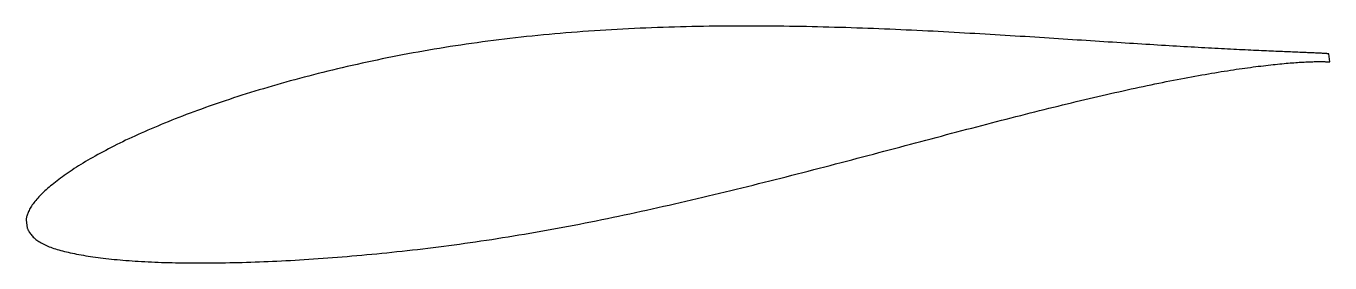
# Model space of a CAD drawing. Header units: metres. Extents: x -30.9 to 62.7, y -6.6 to 10.4.
import ezdxf

# ---------------------------------------------------------------- set-up
doc = ezdxf.new("R2010")
doc.units = ezdxf.units.M

msp = doc.modelspace()

# ---------------------------------------------------------------- linework, layer by layer
msp.add_lwpolyline([(62.588, 8.385), (62.586, 8.385), (62.581, 8.386), (62.571, 8.388), (62.558, 8.389), (62.542, 8.391), (62.522, 8.393), (62.498, 8.396), (62.47, 8.398), (62.439, 8.401), (62.405, 8.403), (62.366, 8.406), (62.324, 8.409), (62.279, 8.412), (62.23, 8.415), (62.177, 8.418), (62.121, 8.421), (62.061, 8.425), (61.997, 8.428), (61.93, 8.432), (61.859, 8.435), (61.785, 8.439), (61.707, 8.442), (61.626, 8.446), (61.541, 8.45), (61.452, 8.454), (61.36, 8.458), (61.265, 8.462), (61.166, 8.466), (61.063, 8.471), (60.957, 8.475), (60.847, 8.48), (60.734, 8.485), (60.617, 8.489), (60.497, 8.494), (60.373, 8.499), (60.246, 8.505), (60.116, 8.51), (59.982, 8.515), (59.844, 8.521), (59.703, 8.527), (59.559, 8.533), (59.411, 8.539), (59.26, 8.545), (59.106, 8.552), (58.948, 8.558), (58.786, 8.565), (58.622, 8.572), (58.454, 8.579), (58.282, 8.587), (58.108, 8.594), (57.93, 8.602), (57.749, 8.61), (57.564, 8.619), (57.376, 8.627), (57.185, 8.636), (56.991, 8.645), (56.793, 8.654), (56.593, 8.664), (56.389, 8.674), (56.182, 8.684), (55.971, 8.695), (55.758, 8.705), (55.541, 8.716), (55.322, 8.727), (55.099, 8.739), (54.873, 8.751), (54.644, 8.763), (54.412, 8.775), (54.177, 8.788), (53.939, 8.801), (53.697, 8.815), (53.453, 8.828), (53.206, 8.842), (52.956, 8.856), (52.703, 8.871), (52.448, 8.885), (52.189, 8.9), (51.927, 8.916), (51.663, 8.931), (51.395, 8.947), (51.125, 8.963), (50.853, 8.98), (50.577, 8.996), (50.298, 9.013), (50.017, 9.031), (49.734, 9.048), (49.447, 9.066), (49.158, 9.084), (48.866, 9.102), (48.572, 9.12), (48.275, 9.139), (47.975, 9.158), (47.673, 9.177), (47.368, 9.197), (47.061, 9.216), (46.752, 9.236), (46.44, 9.256), (46.125, 9.277), (45.808, 9.297), (45.489, 9.318), (45.168, 9.339), (44.844, 9.36), (44.517, 9.381), (44.189, 9.402), (43.858, 9.423), (43.525, 9.445), (43.19, 9.467), (42.853, 9.489), (42.513, 9.511), (42.172, 9.532), (41.828, 9.554), (41.482, 9.577), (41.135, 9.599), (40.785, 9.621), (40.433, 9.643), (40.08, 9.665), (39.724, 9.687), (39.367, 9.709), (39.007, 9.731), (38.646, 9.753), (38.283, 9.775), (37.919, 9.796), (37.552, 9.818), (37.184, 9.839), (36.814, 9.86), (36.443, 9.882), (36.07, 9.903), (35.695, 9.923), (35.319, 9.944), (34.941, 9.964), (34.562, 9.984), (34.181, 10.004), (33.799, 10.023), (33.415, 10.042), (33.03, 10.061), (32.644, 10.079), (32.256, 10.097), (31.868, 10.115), (31.478, 10.132), (31.086, 10.149), (30.694, 10.166), (30.3, 10.182), (29.905, 10.197), (29.509, 10.212), (29.113, 10.227), (28.715, 10.241), (28.316, 10.255), (27.916, 10.268), (27.515, 10.28), (27.113, 10.291), (26.711, 10.303), (26.307, 10.313), (25.903, 10.323), (25.498, 10.332), (25.093, 10.34), (24.687, 10.348), (24.28, 10.355), (23.872, 10.362), (23.464, 10.367), (23.055, 10.372), (22.646, 10.375), (22.236, 10.379), (21.826, 10.382), (21.415, 10.383), (21.004, 10.384), (20.593, 10.384), (20.181, 10.383), (19.769, 10.381), (19.357, 10.378), (18.944, 10.375), (18.531, 10.37), (18.118, 10.365), (17.705, 10.359), (17.292, 10.351), (16.879, 10.343), (16.466, 10.334), (16.053, 10.323), (15.639, 10.312), (15.226, 10.3), (14.813, 10.287), (14.401, 10.272), (13.988, 10.257), (13.575, 10.241), (13.163, 10.223), (12.751, 10.205), (12.339, 10.185), (11.928, 10.164), (11.517, 10.142), (11.106, 10.118), (10.696, 10.094), (10.287, 10.068), (9.878, 10.041), (9.469, 10.013), (9.061, 9.984), (8.654, 9.954), (8.247, 9.922), (7.841, 9.889), (7.435, 9.855), (7.03, 9.82), (6.626, 9.783), (6.223, 9.745), (5.821, 9.706), (5.419, 9.665), (5.019, 9.624), (4.619, 9.581), (4.221, 9.536), (3.823, 9.49), (3.426, 9.443), (3.03, 9.395), (2.636, 9.345), (2.242, 9.294), (1.85, 9.242), (1.459, 9.189), (1.069, 9.134), (0.68, 9.078), (0.293, 9.021), (-0.094, 8.962), (-0.478, 8.903), (-0.862, 8.842), (-1.244, 8.78), (-1.625, 8.716), (-2.004, 8.651), (-2.382, 8.585), (-2.759, 8.518), (-3.134, 8.45), (-3.507, 8.381), (-3.879, 8.31), (-4.249, 8.239), (-4.618, 8.166), (-4.985, 8.092), (-5.35, 8.018), (-5.714, 7.942), (-6.076, 7.866), (-6.436, 7.788), (-6.795, 7.71), (-7.151, 7.63), (-7.506, 7.55), (-7.859, 7.469), (-8.21, 7.387), (-8.559, 7.304), (-8.907, 7.221), (-9.252, 7.136), (-9.596, 7.051), (-9.937, 6.966), (-10.277, 6.879), (-10.614, 6.792), (-10.949, 6.704), (-11.283, 6.616), (-11.614, 6.526), (-11.943, 6.437), (-12.27, 6.346), (-12.594, 6.255), (-12.917, 6.163), (-13.237, 6.071), (-13.555, 5.978), (-13.871, 5.884), (-14.184, 5.79), (-14.495, 5.695), (-14.804, 5.6), (-15.11, 5.505), (-15.414, 5.408), (-15.716, 5.312), (-16.015, 5.215), (-16.311, 5.117), (-16.606, 5.019), (-16.897, 4.92), (-17.186, 4.821), (-17.473, 4.722), (-17.757, 4.622), (-18.039, 4.523), (-18.317, 4.423), (-18.594, 4.322), (-18.867, 4.221), (-19.138, 4.12), (-19.407, 4.019), (-19.672, 3.917), (-19.935, 3.816), (-20.195, 3.714), (-20.453, 3.612), (-20.707, 3.509), (-20.959, 3.407), (-21.208, 3.304), (-21.454, 3.202), (-21.697, 3.099), (-21.938, 2.996), (-22.176, 2.893), (-22.41, 2.791), (-22.642, 2.688), (-22.871, 2.585), (-23.097, 2.481), (-23.32, 2.378), (-23.54, 2.276), (-23.757, 2.173), (-23.97, 2.07), (-24.181, 1.967), (-24.389, 1.864), (-24.594, 1.762), (-24.796, 1.659), (-24.995, 1.557), (-25.19, 1.454), (-25.382, 1.352), (-25.572, 1.25), (-25.758, 1.148), (-25.941, 1.046), (-26.121, 0.945), (-26.297, 0.843), (-26.471, 0.742), (-26.641, 0.641), (-26.808, 0.54), (-26.972, 0.439), (-27.132, 0.338), (-27.289, 0.238), (-27.443, 0.139), (-27.594, 0.039), (-27.742, -0.06), (-27.886, -0.158), (-28.027, -0.256), (-28.164, -0.354), (-28.298, -0.45), (-28.429, -0.547), (-28.557, -0.642), (-28.681, -0.737), (-28.802, -0.831), (-28.92, -0.924), (-29.034, -1.016), (-29.145, -1.108), (-29.253, -1.199), (-29.357, -1.289), (-29.458, -1.378), (-29.556, -1.467), (-29.65, -1.554), (-29.741, -1.642), (-29.828, -1.728), (-29.912, -1.813), (-29.992, -1.898), (-30.069, -1.982), (-30.143, -2.066), (-30.213, -2.148), (-30.279, -2.23), (-30.343, -2.312), (-30.402, -2.392), (-30.459, -2.472), (-30.511, -2.551), (-30.561, -2.63), (-30.606, -2.707), (-30.649, -2.783), (-30.688, -2.858), (-30.723, -2.931), (-30.755, -3.003), (-30.784, -3.073), (-30.81, -3.142), (-30.832, -3.208), (-30.851, -3.271), (-30.866, -3.331), (-30.879, -3.387), (-30.889, -3.436), (-30.896, -3.479), (-30.901, -3.511), (-30.903, -3.532), (-30.827, -4.13), (-30.825, -4.134), (-30.817, -4.148), (-30.805, -4.17), (-30.788, -4.202), (-30.766, -4.247), (-30.74, -4.299), (-30.709, -4.355), (-30.674, -4.414), (-30.635, -4.475), (-30.593, -4.535), (-30.547, -4.596), (-30.498, -4.657), (-30.445, -4.716), (-30.388, -4.775), (-30.328, -4.832), (-30.265, -4.888), (-30.198, -4.944), (-30.128, -4.997), (-30.055, -5.05), (-29.978, -5.101), (-29.897, -5.152), (-29.814, -5.2), (-29.727, -5.248), (-29.636, -5.295), (-29.542, -5.34), (-29.445, -5.384), (-29.344, -5.427), (-29.24, -5.469), (-29.133, -5.51), (-29.022, -5.55), (-28.908, -5.588), (-28.79, -5.626), (-28.669, -5.663), (-28.545, -5.699), (-28.417, -5.735), (-28.286, -5.77), (-28.152, -5.803), (-28.014, -5.837), (-27.873, -5.87), (-27.729, -5.902), (-27.581, -5.934), (-27.43, -5.965), (-27.276, -5.996), (-27.118, -6.027), (-26.957, -6.056), (-26.793, -6.085), (-26.626, -6.114), (-26.455, -6.142), (-26.281, -6.169), (-26.104, -6.196), (-25.924, -6.221), (-25.74, -6.247), (-25.554, -6.271), (-25.364, -6.295), (-25.171, -6.318), (-24.975, -6.34), (-24.776, -6.361), (-24.574, -6.381), (-24.368, -6.401), (-24.16, -6.42), (-23.949, -6.438), (-23.735, -6.455), (-23.517, -6.471), (-23.297, -6.487), (-23.074, -6.502), (-22.848, -6.516), (-22.618, -6.529), (-22.386, -6.541), (-22.151, -6.553), (-21.914, -6.564), (-21.673, -6.574), (-21.429, -6.584), (-21.183, -6.593), (-20.934, -6.601), (-20.682, -6.608), (-20.427, -6.614), (-20.17, -6.62), (-19.909, -6.625), (-19.646, -6.629), (-19.381, -6.632), (-19.112, -6.634), (-18.841, -6.636), (-18.568, -6.637), (-18.292, -6.637), (-18.013, -6.637), (-17.732, -6.635), (-17.448, -6.633), (-17.161, -6.63), (-16.872, -6.626), (-16.581, -6.622), (-16.287, -6.616), (-15.991, -6.61), (-15.692, -6.603), (-15.391, -6.595), (-15.088, -6.586), (-14.782, -6.577), (-14.474, -6.566), (-14.164, -6.555), (-13.851, -6.542), (-13.536, -6.529), (-13.219, -6.515), (-12.9, -6.5), (-12.579, -6.484), (-12.255, -6.468), (-11.93, -6.45), (-11.602, -6.432), (-11.272, -6.412), (-10.94, -6.392), (-10.606, -6.37), (-10.271, -6.348), (-9.933, -6.325), (-9.593, -6.301), (-9.252, -6.275), (-8.908, -6.249), (-8.563, -6.223), (-8.216, -6.195), (-7.867, -6.166), (-7.516, -6.136), (-7.164, -6.105), (-6.81, -6.073), (-6.454, -6.041), (-6.097, -6.007), (-5.737, -5.972), (-5.377, -5.937), (-5.014, -5.901), (-4.651, -5.863), (-4.285, -5.824), (-3.919, -5.785), (-3.55, -5.744), (-3.181, -5.703), (-2.81, -5.66), (-2.437, -5.616), (-2.063, -5.571), (-1.688, -5.525), (-1.312, -5.478), (-0.935, -5.429), (-0.556, -5.38), (-0.176, -5.329), (0.205, -5.277), (0.587, -5.224), (0.971, -5.17), (1.355, -5.115), (1.74, -5.058), (2.127, -5), (2.514, -4.941), (2.902, -4.881), (3.291, -4.82), (3.681, -4.757), (4.072, -4.693), (4.464, -4.628), (4.856, -4.562), (5.249, -4.495), (5.643, -4.427), (6.038, -4.357), (6.433, -4.287), (6.829, -4.215), (7.225, -4.142), (7.622, -4.068), (8.02, -3.993), (8.418, -3.917), (8.817, -3.839), (9.216, -3.761), (9.616, -3.682), (10.016, -3.602), (10.416, -3.52), (10.817, -3.438), (11.217, -3.355), (11.619, -3.271), (12.02, -3.186), (12.422, -3.101), (12.824, -3.014), (13.226, -2.927), (13.629, -2.838), (14.031, -2.749), (14.434, -2.66), (14.836, -2.569), (15.239, -2.478), (15.641, -2.386), (16.044, -2.293), (16.447, -2.2), (16.849, -2.106), (17.251, -2.012), (17.654, -1.916), (18.056, -1.821), (18.457, -1.725), (18.859, -1.628), (19.26, -1.531), (19.662, -1.434), (20.062, -1.336), (20.463, -1.237), (20.863, -1.139), (21.263, -1.039), (21.662, -0.94), (22.061, -0.84), (22.459, -0.74), (22.857, -0.64), (23.254, -0.54), (23.651, -0.439), (24.047, -0.338), (24.443, -0.237), (24.837, -0.135), (25.232, -0.034), (25.625, 0.068), (26.018, 0.17), (26.41, 0.272), (26.801, 0.373), (27.191, 0.475), (27.581, 0.577), (27.97, 0.679), (28.357, 0.781), (28.744, 0.883), (29.13, 0.984), (29.515, 1.086), (29.899, 1.188), (30.281, 1.289), (30.663, 1.39), (31.044, 1.491), (31.424, 1.592), (31.802, 1.692), (32.179, 1.792), (32.555, 1.892), (32.93, 1.992), (33.304, 2.091), (33.676, 2.189), (34.047, 2.288), (34.417, 2.386), (34.785, 2.483), (35.152, 2.58), (35.517, 2.677), (35.881, 2.773), (36.244, 2.868), (36.605, 2.963), (36.965, 3.058), (37.323, 3.151), (37.679, 3.245), (38.034, 3.337), (38.388, 3.429), (38.739, 3.52), (39.089, 3.611), (39.438, 3.701), (39.784, 3.79), (40.129, 3.878), (40.472, 3.966), (40.814, 4.052), (41.153, 4.138), (41.491, 4.223), (41.827, 4.308), (42.161, 4.391), (42.493, 4.474), (42.823, 4.556), (43.151, 4.636), (43.477, 4.716), (43.801, 4.796), (44.123, 4.874), (44.443, 4.951), (44.761, 5.027), (45.077, 5.102), (45.391, 5.176), (45.702, 5.249), (46.012, 5.322), (46.319, 5.393), (46.624, 5.463), (46.927, 5.532), (47.227, 5.6), (47.526, 5.667), (47.822, 5.733), (48.115, 5.798), (48.406, 5.862), (48.695, 5.924), (48.982, 5.986), (49.266, 6.047), (49.547, 6.106), (49.827, 6.164), (50.103, 6.222), (50.377, 6.278), (50.649, 6.334), (50.918, 6.388), (51.185, 6.441), (51.449, 6.493), (51.71, 6.543), (51.969, 6.593), (52.225, 6.642), (52.478, 6.69), (52.729, 6.736), (52.977, 6.781), (53.222, 6.826), (53.464, 6.869), (53.704, 6.911), (53.941, 6.952), (54.175, 6.992), (54.406, 7.031), (54.635, 7.069), (54.861, 7.106), (55.083, 7.142), (55.303, 7.177), (55.52, 7.21), (55.734, 7.243), (55.945, 7.274), (56.153, 7.305), (56.358, 7.334), (56.56, 7.363), (56.759, 7.39), (56.955, 7.417), (57.148, 7.442), (57.338, 7.467), (57.525, 7.49), (57.709, 7.513), (57.889, 7.535), (58.067, 7.556), (58.241, 7.576), (58.412, 7.595), (58.58, 7.613), (58.745, 7.631), (58.906, 7.647), (59.065, 7.663), (59.22, 7.678), (59.372, 7.692), (59.52, 7.705), (59.666, 7.717), (59.808, 7.729), (59.946, 7.74), (60.082, 7.75), (60.214, 7.76), (60.342, 7.769), (60.468, 7.777), (60.59, 7.784), (60.708, 7.791), (60.824, 7.798), (60.936, 7.803), (61.044, 7.808), (61.149, 7.813), (61.251, 7.817), (61.349, 7.82), (61.443, 7.823), (61.535, 7.825), (61.622, 7.827), (61.707, 7.829), (61.787, 7.83), (61.865, 7.831), (61.938, 7.831), (62.009, 7.831), (62.075, 7.83), (62.139, 7.83), (62.198, 7.829), (62.254, 7.828), (62.307, 7.826), (62.356, 7.824), (62.401, 7.822), (62.443, 7.821), (62.481, 7.818), (62.516, 7.816), (62.547, 7.814), (62.574, 7.812), (62.598, 7.81), (62.618, 7.808), (62.635, 7.806), (62.648, 7.804), (62.657, 7.802), (62.662, 7.801), (62.664, 7.801)], close=True)

doc.saveas('drawing.dxf')
